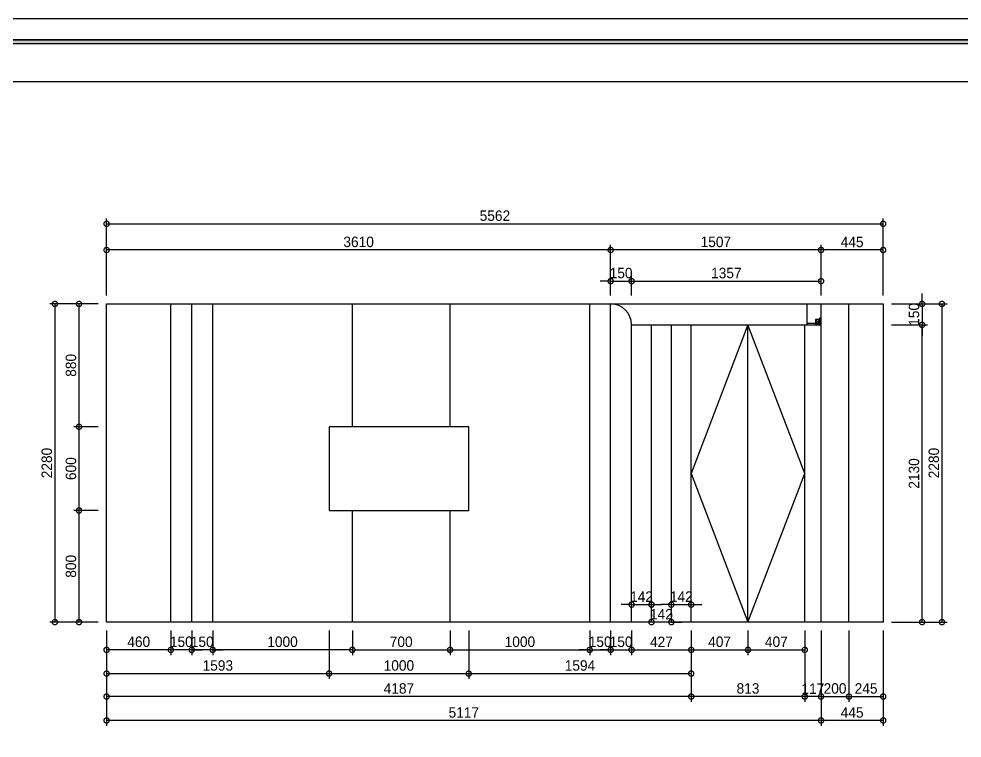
# Model space of a CAD drawing. Header units: millimetres. Extents: x 0 to 460316, y -63250 to 103204.
# Drawn here: x 207048 to 213804, y 34910 to 40064 of the extents above; entities that cross this region are included whole.
import ezdxf
from ezdxf.enums import TextEntityAlignment as Align

# ---------------------------------------------------------------- set-up
doc = ezdxf.new("R2010")
doc.units = ezdxf.units.MM
doc.header["$LTSCALE"] = 25
for name, color, linetype in [('06-FUR', 6, 'Continuous'), ('07-DIM WAL', 5, 'Continuous'), ('ac-wall-fin', 3, 'Continuous'), ('ac-window', 140, 'Continuous'), ('F-SYM', 7, 'Continuous'), ('FORM(YOURNAME)-11', 1, 'Continuous')]:
    doc.layers.add(name, color=color, linetype=linetype)
doc.styles.add('YOURNAME', font='HY울릉도M.TTF')
doc.styles.add('스타일1', font='HY울릉도M.TTF')
doc.dimstyles.new('30', dxfattribs={"dimscale": 30, "dimtxt": 2.5, "dimasz": 2.5, "dimexe": 1.25, "dimexo": 2, "dimtad": 1, "dimdec": 0, "dimtxsty": '스타일1', "dimblk": 'DOTSMALL', "dimcen": 2.5, "dimclrd": 1, "dimclre": 1, "dimclrt": 7, "dimadec": 0, "dimazin": 0, "dimtfac": 1, "dimtdec": 0, "dimtix": 1, "dimtmove": 0, "dimatfit": 3, "dimldrblk": 'DOTSMALL', "dimfxl": 1.25, "dimarcsym": 0})

# ---------------------------------------------------------------- blocks, each defined once
blk = doc.blocks.new('_DotSmall')
at = {"color": 0, "linetype": 'ByBlock', "const_width": 0.5}
blk.add_lwpolyline([(-0.0625, 0, 1), (0.0625, 0, 1)], format="xyb", close=True, dxfattribs=at)
blk = doc.blocks.new('*D502')
at = {"layer": '07-DIM WAL', "color": 1, "lineweight": -2}
for p, q in [((207616.4, 38021), (207268.7, 38021)), ((207306.2, 38021), (207306.2, 35741)), ((207616.4, 35741), (207268.7, 35741))]:
    blk.add_line(p, q, dxfattribs=at)
at = {"layer": 'Defpoints', "color": 0}
for p in [(207676.4, 38021), (207306.2, 35741), (207676.4, 35741)]:
    blk.add_point(p, dxfattribs=at)
at = {"layer": '07-DIM WAL', "color": 1, "lineweight": -2, "xscale": 75, "yscale": 75, "zscale": 75}
for p, rotation in [((207306.2, 38021), 90), ((207306.2, 35741), 270)]:
    blk.add_blockref('_DotSmall', p, dxfattribs=dict(at, rotation=rotation))
at = {"layer": '07-DIM WAL', "color": 7, "insert": (207248.4, 36881), "char_height": 75, "attachment_point": 5, "rotation": 90, "style": '스타일1'}
blk.add_mtext('2280', dxfattribs=at)
blk = doc.blocks.new('*D503')
at = {"layer": '07-DIM WAL', "color": 1, "lineweight": -2}
for p, q in [((207676.4, 38081), (207676.4, 38632.5)), ((207676.4, 38595), (213238.4, 38595)), ((213238.4, 38081), (213238.4, 38632.5))]:
    blk.add_line(p, q, dxfattribs=at)
at = {"layer": 'Defpoints', "color": 0}
for p in [(213238.4, 38595), (207676.4, 38021), (213238.4, 38021)]:
    blk.add_point(p, dxfattribs=at)
at = {"layer": '07-DIM WAL', "color": 1, "lineweight": -2, "xscale": 75, "yscale": 75, "zscale": 75, "rotation": 180}
blk.add_blockref('_DotSmall', (207676.4, 38595), dxfattribs=at)
at = {"layer": '07-DIM WAL', "color": 1, "lineweight": -2, "xscale": 75, "yscale": 75, "zscale": 75}
blk.add_blockref('_DotSmall', (213238.4, 38595), dxfattribs=at)
at = {"layer": '07-DIM WAL', "color": 7, "insert": (210457.4, 38652.8), "char_height": 75, "attachment_point": 5, "style": '스타일1'}
blk.add_mtext('5562', dxfattribs=at)
blk = doc.blocks.new('*D504')
at = {"layer": '07-DIM WAL', "color": 1, "lineweight": -2}
for p, q in [((212793.4, 38081), (212793.4, 38445)), ((213238.4, 38081), (213238.4, 38445)), ((213238.4, 38407.5), (212793.4, 38407.5))]:
    blk.add_line(p, q, dxfattribs=at)
at = {"layer": 'Defpoints', "color": 0}
for p in [(212793.4, 38407.5), (212793.4, 38021), (213238.4, 38021)]:
    blk.add_point(p, dxfattribs=at)
at = {"layer": '07-DIM WAL', "color": 1, "lineweight": -2, "xscale": 75, "yscale": 75, "zscale": 75, "rotation": 180}
blk.add_blockref('_DotSmall', (212793.4, 38407.5), dxfattribs=at)
at = {"layer": '07-DIM WAL', "color": 1, "lineweight": -2, "xscale": 75, "yscale": 75, "zscale": 75}
blk.add_blockref('_DotSmall', (213238.4, 38407.5), dxfattribs=at)
at = {"layer": '07-DIM WAL', "color": 7, "insert": (213015.9, 38464.5), "char_height": 75, "attachment_point": 5, "style": '스타일1'}
blk.add_mtext('445', dxfattribs=at)
blk = doc.blocks.new('*D505')
at = {"layer": '07-DIM WAL', "color": 1, "lineweight": -2}
for p, q in [((211286.4, 38081), (211286.4, 38445)), ((212793.4, 38081), (212793.4, 38445)), ((212793.4, 38407.5), (211286.4, 38407.5))]:
    blk.add_line(p, q, dxfattribs=at)
at = {"layer": 'Defpoints', "color": 0}
for p in [(211286.4, 38407.5), (211286.4, 38021), (212793.4, 38021)]:
    blk.add_point(p, dxfattribs=at)
at = {"layer": '07-DIM WAL', "color": 1, "lineweight": -2, "xscale": 75, "yscale": 75, "zscale": 75, "rotation": 180}
blk.add_blockref('_DotSmall', (211286.4, 38407.5), dxfattribs=at)
at = {"layer": '07-DIM WAL', "color": 1, "lineweight": -2, "xscale": 75, "yscale": 75, "zscale": 75}
blk.add_blockref('_DotSmall', (212793.4, 38407.5), dxfattribs=at)
at = {"layer": '07-DIM WAL', "color": 7, "insert": (212039.9, 38465.2), "char_height": 75, "attachment_point": 5, "style": '스타일1'}
blk.add_mtext('1507', dxfattribs=at)
blk = doc.blocks.new('*D506')
at = {"layer": '07-DIM WAL', "color": 1, "lineweight": -2}
for p, q in [((207676.4, 38081), (207676.4, 38445)), ((211286.4, 38081), (211286.4, 38445)), ((211286.4, 38407.5), (207676.4, 38407.5))]:
    blk.add_line(p, q, dxfattribs=at)
at = {"layer": 'Defpoints', "color": 0}
for p in [(207676.4, 38407.5), (207676.4, 38021), (211286.4, 38021)]:
    blk.add_point(p, dxfattribs=at)
at = {"layer": '07-DIM WAL', "color": 1, "lineweight": -2, "xscale": 75, "yscale": 75, "zscale": 75, "rotation": 180}
blk.add_blockref('_DotSmall', (207676.4, 38407.5), dxfattribs=at)
at = {"layer": '07-DIM WAL', "color": 1, "lineweight": -2, "xscale": 75, "yscale": 75, "zscale": 75}
blk.add_blockref('_DotSmall', (211286.4, 38407.5), dxfattribs=at)
at = {"layer": '07-DIM WAL', "color": 7, "insert": (209481.4, 38465.3), "char_height": 75, "attachment_point": 5, "style": '스타일1'}
blk.add_mtext('3610', dxfattribs=at)
blk = doc.blocks.new('*D507')
at = {"layer": '07-DIM WAL', "color": 1, "lineweight": -2}
for p, q in [((211286.4, 38184.1), (211211.4, 38184.1)), ((211286.4, 38081), (211286.4, 38221.6)), ((211286.4, 38184.1), (211436.4, 38184.1)), ((211436.4, 38081), (211436.4, 38221.6)), ((211436.4, 38184.1), (211511.4, 38184.1))]:
    blk.add_line(p, q, dxfattribs=at)
at = {"layer": 'Defpoints', "color": 0}
for p in [(211436.4, 38184.1), (211286.4, 38021), (211436.4, 38021)]:
    blk.add_point(p, dxfattribs=at)
at = {"layer": '07-DIM WAL', "color": 1, "lineweight": -2, "xscale": 75, "yscale": 75, "zscale": 75}
blk.add_blockref('_DotSmall', (211286.4, 38184.1), dxfattribs=at)
at = {"layer": '07-DIM WAL', "color": 1, "lineweight": -2, "xscale": 75, "yscale": 75, "zscale": 75, "rotation": 180}
blk.add_blockref('_DotSmall', (211436.4, 38184.1), dxfattribs=at)
at = {"layer": '07-DIM WAL', "color": 7, "insert": (211361.4, 38241.9), "char_height": 75, "attachment_point": 5, "style": '스타일1'}
blk.add_mtext('150', dxfattribs=at)
blk = doc.blocks.new('*D508')
at = {"layer": '07-DIM WAL', "color": 1, "lineweight": -2}
for p, q in [((211436.4, 38081), (211436.4, 38221.6)), ((211436.4, 38184.1), (212793.4, 38184.1)), ((212793.4, 38081), (212793.4, 38221.6))]:
    blk.add_line(p, q, dxfattribs=at)
at = {"layer": 'Defpoints', "color": 0}
for p in [(212793.4, 38184.1), (211436.4, 38021), (212793.4, 38021)]:
    blk.add_point(p, dxfattribs=at)
at = {"layer": '07-DIM WAL', "color": 1, "lineweight": -2, "xscale": 75, "yscale": 75, "zscale": 75, "rotation": 180}
blk.add_blockref('_DotSmall', (211436.4, 38184.1), dxfattribs=at)
at = {"layer": '07-DIM WAL', "color": 1, "lineweight": -2, "xscale": 75, "yscale": 75, "zscale": 75}
blk.add_blockref('_DotSmall', (212793.4, 38184.1), dxfattribs=at)
at = {"layer": '07-DIM WAL', "color": 7, "insert": (212114.9, 38241.9), "char_height": 75, "attachment_point": 5, "style": '스타일1'}
blk.add_mtext('1357', dxfattribs=at)
blk = doc.blocks.new('*D509')
at = {"layer": '07-DIM WAL', "color": 1, "lineweight": -2}
for p, q in [((213298.4, 38021), (213696.7, 38021)), ((213659.2, 38021), (213659.2, 35741)), ((213298.4, 35741), (213696.7, 35741))]:
    blk.add_line(p, q, dxfattribs=at)
at = {"layer": 'Defpoints', "color": 0}
for p in [(213238.4, 38021), (213238.4, 35741), (213659.2, 35741)]:
    blk.add_point(p, dxfattribs=at)
at = {"layer": '07-DIM WAL', "color": 1, "lineweight": -2, "xscale": 75, "yscale": 75, "zscale": 75}
for p, rotation in [((213659.2, 38021), 90), ((213659.2, 35741), 270)]:
    blk.add_blockref('_DotSmall', p, dxfattribs=dict(at, rotation=rotation))
at = {"layer": '07-DIM WAL', "color": 7, "insert": (213601.4, 36881), "char_height": 75, "attachment_point": 5, "rotation": 90, "style": '스타일1'}
blk.add_mtext('2280', dxfattribs=at)
blk = doc.blocks.new('*D510')
at = {"layer": '07-DIM WAL', "color": 1, "lineweight": -2}
for p, q in [((213298.4, 37871), (213554.5, 37871)), ((213517, 35741), (213517, 37871)), ((213298.4, 35741), (213554.5, 35741))]:
    blk.add_line(p, q, dxfattribs=at)
at = {"layer": 'Defpoints', "color": 0}
for p in [(213238.4, 37871), (213517, 37871), (213238.4, 35741)]:
    blk.add_point(p, dxfattribs=at)
at = {"layer": '07-DIM WAL', "color": 1, "lineweight": -2, "xscale": 75, "yscale": 75, "zscale": 75}
for p, rotation in [((213517, 37871), 90), ((213517, 35741), 270)]:
    blk.add_blockref('_DotSmall', p, dxfattribs=dict(at, rotation=rotation))
at = {"layer": '07-DIM WAL', "color": 7, "insert": (213459.3, 36806), "char_height": 75, "attachment_point": 5, "rotation": 90, "style": '스타일1'}
blk.add_mtext('2130', dxfattribs=at)
blk = doc.blocks.new('*D511')
at = {"layer": '07-DIM WAL', "color": 1, "lineweight": -2}
for p, q in [((213517, 38021), (213517, 38096)), ((213298.4, 38021), (213554.5, 38021)), ((213517, 38021), (213517, 37871)), ((213298.4, 37871), (213554.5, 37871)), ((213517, 37871), (213517, 37796))]:
    blk.add_line(p, q, dxfattribs=at)
at = {"layer": 'Defpoints', "color": 0}
for p in [(213238.4, 38021), (213238.4, 37871), (213517, 37871)]:
    blk.add_point(p, dxfattribs=at)
at = {"layer": '07-DIM WAL', "color": 1, "lineweight": -2, "xscale": 75, "yscale": 75, "zscale": 75}
for p, rotation in [((213517, 38021), 270), ((213517, 37871), 90)]:
    blk.add_blockref('_DotSmall', p, dxfattribs=dict(at, rotation=rotation))
at = {"layer": '07-DIM WAL', "color": 7, "insert": (213459.3, 37946), "char_height": 75, "attachment_point": 5, "rotation": 90, "style": '스타일1'}
blk.add_mtext('150', dxfattribs=at)
blk = doc.blocks.new('*D512')
at = {"layer": '07-DIM WAL', "color": 1, "lineweight": -2}
for p, q in [((212793.4, 35681), (212793.4, 35170.1)), ((212993.4, 35681), (212993.4, 35170.1)), ((212793.4, 35207.6), (212718.4, 35207.6)), ((212793.4, 35207.6), (212993.4, 35207.6)), ((212993.4, 35207.6), (213068.4, 35207.6))]:
    blk.add_line(p, q, dxfattribs=at)
at = {"layer": 'Defpoints', "color": 0}
for p in [(212793.4, 35741), (212993.4, 35741), (212993.4, 35207.6)]:
    blk.add_point(p, dxfattribs=at)
at = {"layer": '07-DIM WAL', "color": 1, "lineweight": -2, "xscale": 75, "yscale": 75, "zscale": 75}
blk.add_blockref('_DotSmall', (212793.4, 35207.6), dxfattribs=at)
at = {"layer": '07-DIM WAL', "color": 1, "lineweight": -2, "xscale": 75, "yscale": 75, "zscale": 75, "rotation": 180}
blk.add_blockref('_DotSmall', (212993.4, 35207.6), dxfattribs=at)
at = {"layer": '07-DIM WAL', "color": 7, "insert": (212893.4, 35265.4), "char_height": 75, "attachment_point": 5, "style": '스타일1'}
blk.add_mtext('200', dxfattribs=at)
blk = doc.blocks.new('*D513')
at = {"layer": '07-DIM WAL', "color": 1, "lineweight": -2}
for p, q in [((212993.4, 35681), (212993.4, 35170.1)), ((213238.4, 35681), (213238.4, 35170.1)), ((212993.4, 35207.6), (213238.4, 35207.6))]:
    blk.add_line(p, q, dxfattribs=at)
at = {"layer": 'Defpoints', "color": 0}
for p in [(212993.4, 35741), (213238.4, 35741), (213238.4, 35207.6)]:
    blk.add_point(p, dxfattribs=at)
at = {"layer": '07-DIM WAL', "color": 1, "lineweight": -2, "xscale": 75, "yscale": 75, "zscale": 75, "rotation": 180}
blk.add_blockref('_DotSmall', (212993.4, 35207.6), dxfattribs=at)
at = {"layer": '07-DIM WAL', "color": 1, "lineweight": -2, "xscale": 75, "yscale": 75, "zscale": 75}
blk.add_blockref('_DotSmall', (213238.4, 35207.6), dxfattribs=at)
at = {"layer": '07-DIM WAL', "color": 7, "insert": (213115.9, 35265.3), "char_height": 75, "attachment_point": 5, "style": '스타일1'}
blk.add_mtext('245', dxfattribs=at)
blk = doc.blocks.new('*D514')
at = {"layer": '07-DIM WAL', "color": 1, "lineweight": -2}
for p, q in [((212793.4, 35681), (212793.4, 34998.8)), ((213238.4, 35681), (213238.4, 34998.8)), ((213238.4, 35036.3), (212793.4, 35036.3))]:
    blk.add_line(p, q, dxfattribs=at)
at = {"layer": 'Defpoints', "color": 0}
for p in [(212793.4, 35741), (213238.4, 35741), (212793.4, 35036.3)]:
    blk.add_point(p, dxfattribs=at)
at = {"layer": '07-DIM WAL', "color": 1, "lineweight": -2, "xscale": 75, "yscale": 75, "zscale": 75, "rotation": 180}
blk.add_blockref('_DotSmall', (212793.4, 35036.3), dxfattribs=at)
at = {"layer": '07-DIM WAL', "color": 1, "lineweight": -2, "xscale": 75, "yscale": 75, "zscale": 75}
blk.add_blockref('_DotSmall', (213238.4, 35036.3), dxfattribs=at)
at = {"layer": '07-DIM WAL', "color": 7, "insert": (213015.9, 35093.3), "char_height": 75, "attachment_point": 5, "style": '스타일1'}
blk.add_mtext('445', dxfattribs=at)
blk = doc.blocks.new('*D515')
at = {"layer": '07-DIM WAL', "color": 1, "lineweight": -2}
for p, q in [((207676.4, 35681), (207676.4, 34998.8)), ((212793.4, 35681), (212793.4, 34998.8)), ((212793.4, 35036.3), (207676.4, 35036.3))]:
    blk.add_line(p, q, dxfattribs=at)
at = {"layer": 'Defpoints', "color": 0}
for p in [(207676.4, 35741), (212793.4, 35741), (207676.4, 35036.3)]:
    blk.add_point(p, dxfattribs=at)
at = {"layer": '07-DIM WAL', "color": 1, "lineweight": -2, "xscale": 75, "yscale": 75, "zscale": 75, "rotation": 180}
blk.add_blockref('_DotSmall', (207676.4, 35036.3), dxfattribs=at)
at = {"layer": '07-DIM WAL', "color": 1, "lineweight": -2, "xscale": 75, "yscale": 75, "zscale": 75}
blk.add_blockref('_DotSmall', (212793.4, 35036.3), dxfattribs=at)
at = {"layer": '07-DIM WAL', "color": 7, "insert": (210234.9, 35093.3), "char_height": 75, "attachment_point": 5, "style": '스타일1'}
blk.add_mtext('5117', dxfattribs=at)
blk = doc.blocks.new('*D516')
at = {"layer": '07-DIM WAL', "color": 1, "lineweight": -2}
for p, q in [((212676.5, 35681), (212676.5, 35170.1)), ((212793.4, 35681), (212793.4, 35170.1)), ((212676.5, 35207.6), (212601.5, 35207.6)), ((212793.4, 35207.6), (212676.5, 35207.6)), ((212793.4, 35207.6), (212868.4, 35207.6))]:
    blk.add_line(p, q, dxfattribs=at)
at = {"layer": 'Defpoints', "color": 0}
for p in [(212676.5, 35741), (212793.4, 35741), (212676.5, 35207.6)]:
    blk.add_point(p, dxfattribs=at)
at = {"layer": '07-DIM WAL', "color": 1, "lineweight": -2, "xscale": 75, "yscale": 75, "zscale": 75}
blk.add_blockref('_DotSmall', (212676.5, 35207.6), dxfattribs=at)
at = {"layer": '07-DIM WAL', "color": 1, "lineweight": -2, "xscale": 75, "yscale": 75, "zscale": 75, "rotation": 180}
blk.add_blockref('_DotSmall', (212793.4, 35207.6), dxfattribs=at)
at = {"layer": '07-DIM WAL', "color": 7, "insert": (212735, 35264), "char_height": 75, "attachment_point": 5, "style": '스타일1'}
blk.add_mtext('117', dxfattribs=at)
blk = doc.blocks.new('*D517')
at = {"layer": '07-DIM WAL', "color": 1, "lineweight": -2}
for p, q in [((211863.4, 35681), (211863.4, 35170.1)), ((212676.5, 35681), (212676.5, 35170.1)), ((212676.5, 35207.6), (211863.4, 35207.6))]:
    blk.add_line(p, q, dxfattribs=at)
at = {"layer": 'Defpoints', "color": 0}
for p in [(211863.4, 35741), (212676.5, 35741), (211863.4, 35207.6)]:
    blk.add_point(p, dxfattribs=at)
at = {"layer": '07-DIM WAL', "color": 1, "lineweight": -2, "xscale": 75, "yscale": 75, "zscale": 75, "rotation": 180}
blk.add_blockref('_DotSmall', (211863.4, 35207.6), dxfattribs=at)
at = {"layer": '07-DIM WAL', "color": 1, "lineweight": -2, "xscale": 75, "yscale": 75, "zscale": 75}
blk.add_blockref('_DotSmall', (212676.5, 35207.6), dxfattribs=at)
at = {"layer": '07-DIM WAL', "color": 7, "insert": (212270, 35265.4), "char_height": 75, "attachment_point": 5, "style": '스타일1'}
blk.add_mtext('813', dxfattribs=at)
blk = doc.blocks.new('*D518')
at = {"layer": '07-DIM WAL', "color": 1, "lineweight": -2}
for p, q in [((211863.4, 35681), (211863.4, 35504.7)), ((212270, 35681), (212270, 35504.7)), ((211863.4, 35542.2), (212270, 35542.2))]:
    blk.add_line(p, q, dxfattribs=at)
at = {"layer": 'Defpoints', "color": 0}
for p in [(211863.4, 35741), (212270, 35741), (212270, 35542.2)]:
    blk.add_point(p, dxfattribs=at)
at = {"layer": '07-DIM WAL', "color": 1, "lineweight": -2, "xscale": 75, "yscale": 75, "zscale": 75, "rotation": 180}
blk.add_blockref('_DotSmall', (211863.4, 35542.2), dxfattribs=at)
at = {"layer": '07-DIM WAL', "color": 1, "lineweight": -2, "xscale": 75, "yscale": 75, "zscale": 75}
blk.add_blockref('_DotSmall', (212270, 35542.2), dxfattribs=at)
at = {"layer": '07-DIM WAL', "color": 7, "insert": (212066.7, 35599.9), "char_height": 75, "attachment_point": 5, "style": '스타일1'}
blk.add_mtext('407', dxfattribs=at)
blk = doc.blocks.new('*D519')
at = {"layer": '07-DIM WAL', "color": 1, "lineweight": -2}
for p, q in [((212270, 35681), (212270, 35504.7)), ((212676.5, 35681), (212676.5, 35504.7)), ((212270, 35542.2), (212676.5, 35542.2))]:
    blk.add_line(p, q, dxfattribs=at)
at = {"layer": 'Defpoints', "color": 0}
for p in [(212270, 35741), (212676.5, 35741), (212676.5, 35542.2)]:
    blk.add_point(p, dxfattribs=at)
at = {"layer": '07-DIM WAL', "color": 1, "lineweight": -2, "xscale": 75, "yscale": 75, "zscale": 75, "rotation": 180}
blk.add_blockref('_DotSmall', (212270, 35542.2), dxfattribs=at)
at = {"layer": '07-DIM WAL', "color": 1, "lineweight": -2, "xscale": 75, "yscale": 75, "zscale": 75}
blk.add_blockref('_DotSmall', (212676.5, 35542.2), dxfattribs=at)
at = {"layer": '07-DIM WAL', "color": 7, "insert": (212473.2, 35599.9), "char_height": 75, "attachment_point": 5, "style": '스타일1'}
blk.add_mtext('407', dxfattribs=at)
blk = doc.blocks.new('*D520')
at = {"layer": '07-DIM WAL', "color": 1, "lineweight": -2}
for p, q in [((207676.4, 35681), (207676.4, 35170.1)), ((211863.4, 35681), (211863.4, 35170.1)), ((211863.4, 35207.6), (207676.4, 35207.6))]:
    blk.add_line(p, q, dxfattribs=at)
at = {"layer": 'Defpoints', "color": 0}
for p in [(207676.4, 35741), (211863.4, 35741), (207676.4, 35207.6)]:
    blk.add_point(p, dxfattribs=at)
at = {"layer": '07-DIM WAL', "color": 1, "lineweight": -2, "xscale": 75, "yscale": 75, "zscale": 75, "rotation": 180}
blk.add_blockref('_DotSmall', (207676.4, 35207.6), dxfattribs=at)
at = {"layer": '07-DIM WAL', "color": 1, "lineweight": -2, "xscale": 75, "yscale": 75, "zscale": 75}
blk.add_blockref('_DotSmall', (211863.4, 35207.6), dxfattribs=at)
at = {"layer": '07-DIM WAL', "color": 7, "insert": (209769.9, 35265.4), "char_height": 75, "attachment_point": 5, "style": '스타일1'}
blk.add_mtext('4187', dxfattribs=at)
blk = doc.blocks.new('*D521')
at = {"layer": '07-DIM WAL', "color": 1, "lineweight": -2}
for p, q in [((207676.4, 35681), (207676.4, 35334.8)), ((209269.8, 35681), (209269.8, 35334.8)), ((207676.4, 35372.3), (209269.8, 35372.3))]:
    blk.add_line(p, q, dxfattribs=at)
at = {"layer": 'Defpoints', "color": 0}
for p in [(207676.4, 35741), (209269.8, 35741), (209269.8, 35372.3)]:
    blk.add_point(p, dxfattribs=at)
at = {"layer": '07-DIM WAL', "color": 1, "lineweight": -2, "xscale": 75, "yscale": 75, "zscale": 75, "rotation": 180}
blk.add_blockref('_DotSmall', (207676.4, 35372.3), dxfattribs=at)
at = {"layer": '07-DIM WAL', "color": 1, "lineweight": -2, "xscale": 75, "yscale": 75, "zscale": 75}
blk.add_blockref('_DotSmall', (209269.8, 35372.3), dxfattribs=at)
at = {"layer": '07-DIM WAL', "color": 7, "insert": (208473.1, 35430.1), "char_height": 75, "attachment_point": 5, "style": '스타일1'}
blk.add_mtext('1593', dxfattribs=at)
blk = doc.blocks.new('*D522')
at = {"layer": '07-DIM WAL', "color": 1, "lineweight": -2}
for p, q in [((209269.8, 35681), (209269.8, 35334.8)), ((210269.8, 35681), (210269.8, 35334.8)), ((209269.8, 35372.3), (210269.8, 35372.3))]:
    blk.add_line(p, q, dxfattribs=at)
at = {"layer": 'Defpoints', "color": 0}
for p in [(209269.8, 35741), (210269.8, 35741), (210269.8, 35372.3)]:
    blk.add_point(p, dxfattribs=at)
at = {"layer": '07-DIM WAL', "color": 1, "lineweight": -2, "xscale": 75, "yscale": 75, "zscale": 75, "rotation": 180}
blk.add_blockref('_DotSmall', (209269.8, 35372.3), dxfattribs=at)
at = {"layer": '07-DIM WAL', "color": 1, "lineweight": -2, "xscale": 75, "yscale": 75, "zscale": 75}
blk.add_blockref('_DotSmall', (210269.8, 35372.3), dxfattribs=at)
at = {"layer": '07-DIM WAL', "color": 7, "insert": (209769.8, 35430), "char_height": 75, "attachment_point": 5, "style": '스타일1'}
blk.add_mtext('1000', dxfattribs=at)
blk = doc.blocks.new('*D523')
at = {"layer": '07-DIM WAL', "color": 1, "lineweight": -2}
for p, q in [((210269.8, 35681), (210269.8, 35334.8)), ((211863.4, 35681), (211863.4, 35334.8)), ((210269.8, 35372.3), (211863.4, 35372.3))]:
    blk.add_line(p, q, dxfattribs=at)
at = {"layer": 'Defpoints', "color": 0}
for p in [(210269.8, 35741), (211863.4, 35741), (211863.4, 35372.3)]:
    blk.add_point(p, dxfattribs=at)
at = {"layer": '07-DIM WAL', "color": 1, "lineweight": -2, "xscale": 75, "yscale": 75, "zscale": 75, "rotation": 180}
blk.add_blockref('_DotSmall', (210269.8, 35372.3), dxfattribs=at)
at = {"layer": '07-DIM WAL', "color": 1, "lineweight": -2, "xscale": 75, "yscale": 75, "zscale": 75}
blk.add_blockref('_DotSmall', (211863.4, 35372.3), dxfattribs=at)
at = {"layer": '07-DIM WAL', "color": 7, "insert": (211066.6, 35430), "char_height": 75, "attachment_point": 5, "style": '스타일1'}
blk.add_mtext('1594', dxfattribs=at)
blk = doc.blocks.new('*D524')
at = {"layer": '07-DIM WAL', "color": 1, "lineweight": -2}
for p, q in [((209436.4, 35681), (209436.4, 35504.7)), ((210136.4, 35681), (210136.4, 35504.7)), ((209436.4, 35542.2), (210136.4, 35542.2))]:
    blk.add_line(p, q, dxfattribs=at)
at = {"layer": 'Defpoints', "color": 0}
for p in [(209436.4, 35741), (210136.4, 35741), (210136.4, 35542.2)]:
    blk.add_point(p, dxfattribs=at)
at = {"layer": '07-DIM WAL', "color": 1, "lineweight": -2, "xscale": 75, "yscale": 75, "zscale": 75, "rotation": 180}
blk.add_blockref('_DotSmall', (209436.4, 35542.2), dxfattribs=at)
at = {"layer": '07-DIM WAL', "color": 1, "lineweight": -2, "xscale": 75, "yscale": 75, "zscale": 75}
blk.add_blockref('_DotSmall', (210136.4, 35542.2), dxfattribs=at)
at = {"layer": '07-DIM WAL', "color": 7, "insert": (209786.4, 35599.9), "char_height": 75, "attachment_point": 5, "style": '스타일1'}
blk.add_mtext('700', dxfattribs=at)
blk = doc.blocks.new('*D525')
at = {"layer": '07-DIM WAL', "color": 1, "lineweight": -2}
for p, q in [((210136.4, 35681), (210136.4, 35504.7)), ((211136.4, 35681), (211136.4, 35504.7)), ((210136.4, 35542.2), (211136.4, 35542.2))]:
    blk.add_line(p, q, dxfattribs=at)
at = {"layer": 'Defpoints', "color": 0}
for p in [(210136.4, 35741), (211136.4, 35741), (211136.4, 35542.2)]:
    blk.add_point(p, dxfattribs=at)
at = {"layer": '07-DIM WAL', "color": 1, "lineweight": -2, "xscale": 75, "yscale": 75, "zscale": 75, "rotation": 180}
blk.add_blockref('_DotSmall', (210136.4, 35542.2), dxfattribs=at)
at = {"layer": '07-DIM WAL', "color": 1, "lineweight": -2, "xscale": 75, "yscale": 75, "zscale": 75}
blk.add_blockref('_DotSmall', (211136.4, 35542.2), dxfattribs=at)
at = {"layer": '07-DIM WAL', "color": 7, "insert": (210636.4, 35599.9), "char_height": 75, "attachment_point": 5, "style": '스타일1'}
blk.add_mtext('1000', dxfattribs=at)
blk = doc.blocks.new('*D526')
at = {"layer": '07-DIM WAL', "color": 1, "lineweight": -2}
for p, q in [((211136.4, 35681), (211136.4, 35504.7)), ((211286.4, 35681), (211286.4, 35504.7)), ((211136.4, 35542.2), (211061.4, 35542.2)), ((211136.4, 35542.2), (211286.4, 35542.2)), ((211286.4, 35542.2), (211361.4, 35542.2))]:
    blk.add_line(p, q, dxfattribs=at)
at = {"layer": 'Defpoints', "color": 0}
for p in [(211136.4, 35741), (211286.4, 35741), (211286.4, 35542.2)]:
    blk.add_point(p, dxfattribs=at)
at = {"layer": '07-DIM WAL', "color": 1, "lineweight": -2, "xscale": 75, "yscale": 75, "zscale": 75}
blk.add_blockref('_DotSmall', (211136.4, 35542.2), dxfattribs=at)
at = {"layer": '07-DIM WAL', "color": 1, "lineweight": -2, "xscale": 75, "yscale": 75, "zscale": 75, "rotation": 180}
blk.add_blockref('_DotSmall', (211286.4, 35542.2), dxfattribs=at)
at = {"layer": '07-DIM WAL', "color": 7, "insert": (211211.4, 35599.9), "char_height": 75, "attachment_point": 5, "style": '스타일1'}
blk.add_mtext('150', dxfattribs=at)
blk = doc.blocks.new('*D527')
at = {"layer": '07-DIM WAL', "color": 1, "lineweight": -2}
for p, q in [((211286.4, 35681), (211286.4, 35504.7)), ((211436.4, 35681), (211436.4, 35504.7)), ((211286.4, 35542.2), (211211.4, 35542.2)), ((211286.4, 35542.2), (211436.4, 35542.2)), ((211436.4, 35542.2), (211511.4, 35542.2))]:
    blk.add_line(p, q, dxfattribs=at)
at = {"layer": 'Defpoints', "color": 0}
for p in [(211286.4, 35741), (211436.4, 35741), (211436.4, 35542.2)]:
    blk.add_point(p, dxfattribs=at)
at = {"layer": '07-DIM WAL', "color": 1, "lineweight": -2, "xscale": 75, "yscale": 75, "zscale": 75}
blk.add_blockref('_DotSmall', (211286.4, 35542.2), dxfattribs=at)
at = {"layer": '07-DIM WAL', "color": 1, "lineweight": -2, "xscale": 75, "yscale": 75, "zscale": 75, "rotation": 180}
blk.add_blockref('_DotSmall', (211436.4, 35542.2), dxfattribs=at)
at = {"layer": '07-DIM WAL', "color": 7, "insert": (211361.4, 35599.9), "char_height": 75, "attachment_point": 5, "style": '스타일1'}
blk.add_mtext('150', dxfattribs=at)
blk = doc.blocks.new('*D528')
at = {"layer": '07-DIM WAL', "color": 1, "lineweight": -2}
for p, q in [((211436.4, 35681), (211436.4, 35504.7)), ((211863.4, 35681), (211863.4, 35504.7)), ((211436.4, 35542.2), (211863.4, 35542.2))]:
    blk.add_line(p, q, dxfattribs=at)
at = {"layer": 'Defpoints', "color": 0}
for p in [(211436.4, 35741), (211863.4, 35741), (211863.4, 35542.2)]:
    blk.add_point(p, dxfattribs=at)
at = {"layer": '07-DIM WAL', "color": 1, "lineweight": -2, "xscale": 75, "yscale": 75, "zscale": 75, "rotation": 180}
blk.add_blockref('_DotSmall', (211436.4, 35542.2), dxfattribs=at)
at = {"layer": '07-DIM WAL', "color": 1, "lineweight": -2, "xscale": 75, "yscale": 75, "zscale": 75}
blk.add_blockref('_DotSmall', (211863.4, 35542.2), dxfattribs=at)
at = {"layer": '07-DIM WAL', "color": 7, "insert": (211649.9, 35599.2), "char_height": 75, "attachment_point": 5, "style": '스타일1'}
blk.add_mtext('427', dxfattribs=at)
blk = doc.blocks.new('*D529')
at = {"layer": '07-DIM WAL', "color": 1, "lineweight": -2}
for p, q in [((208436.4, 35681), (208436.4, 35504.7)), ((209436.4, 35681), (209436.4, 35504.7)), ((209436.4, 35542.2), (208436.4, 35542.2))]:
    blk.add_line(p, q, dxfattribs=at)
at = {"layer": 'Defpoints', "color": 0}
for p in [(208436.4, 35741), (209436.4, 35741), (208436.4, 35542.2)]:
    blk.add_point(p, dxfattribs=at)
at = {"layer": '07-DIM WAL', "color": 1, "lineweight": -2, "xscale": 75, "yscale": 75, "zscale": 75, "rotation": 180}
blk.add_blockref('_DotSmall', (208436.4, 35542.2), dxfattribs=at)
at = {"layer": '07-DIM WAL', "color": 1, "lineweight": -2, "xscale": 75, "yscale": 75, "zscale": 75}
blk.add_blockref('_DotSmall', (209436.4, 35542.2), dxfattribs=at)
at = {"layer": '07-DIM WAL', "color": 7, "insert": (208936.4, 35599.9), "char_height": 75, "attachment_point": 5, "style": '스타일1'}
blk.add_mtext('1000', dxfattribs=at)
blk = doc.blocks.new('*D530')
at = {"layer": '07-DIM WAL', "color": 1, "lineweight": -2}
for p, q in [((208286.4, 35681), (208286.4, 35504.7)), ((208436.4, 35681), (208436.4, 35504.7)), ((208286.4, 35542.2), (208211.4, 35542.2)), ((208436.4, 35542.2), (208286.4, 35542.2)), ((208436.4, 35542.2), (208511.4, 35542.2))]:
    blk.add_line(p, q, dxfattribs=at)
at = {"layer": 'Defpoints', "color": 0}
for p in [(208286.4, 35741), (208436.4, 35741), (208286.4, 35542.2)]:
    blk.add_point(p, dxfattribs=at)
at = {"layer": '07-DIM WAL', "color": 1, "lineweight": -2, "xscale": 75, "yscale": 75, "zscale": 75}
blk.add_blockref('_DotSmall', (208286.4, 35542.2), dxfattribs=at)
at = {"layer": '07-DIM WAL', "color": 1, "lineweight": -2, "xscale": 75, "yscale": 75, "zscale": 75, "rotation": 180}
blk.add_blockref('_DotSmall', (208436.4, 35542.2), dxfattribs=at)
at = {"layer": '07-DIM WAL', "color": 7, "insert": (208361.4, 35599.9), "char_height": 75, "attachment_point": 5, "style": '스타일1'}
blk.add_mtext('150', dxfattribs=at)
blk = doc.blocks.new('*D531')
at = {"layer": '07-DIM WAL', "color": 1, "lineweight": -2}
for p, q in [((208136.4, 35681), (208136.4, 35504.7)), ((208286.4, 35681), (208286.4, 35504.7)), ((208136.4, 35542.2), (208061.4, 35542.2)), ((208286.4, 35542.2), (208136.4, 35542.2)), ((208286.4, 35542.2), (208361.4, 35542.2))]:
    blk.add_line(p, q, dxfattribs=at)
at = {"layer": 'Defpoints', "color": 0}
for p in [(208136.4, 35741), (208286.4, 35741), (208136.4, 35542.2)]:
    blk.add_point(p, dxfattribs=at)
at = {"layer": '07-DIM WAL', "color": 1, "lineweight": -2, "xscale": 75, "yscale": 75, "zscale": 75}
blk.add_blockref('_DotSmall', (208136.4, 35542.2), dxfattribs=at)
at = {"layer": '07-DIM WAL', "color": 1, "lineweight": -2, "xscale": 75, "yscale": 75, "zscale": 75, "rotation": 180}
blk.add_blockref('_DotSmall', (208286.4, 35542.2), dxfattribs=at)
at = {"layer": '07-DIM WAL', "color": 7, "insert": (208211.4, 35599.9), "char_height": 75, "attachment_point": 5, "style": '스타일1'}
blk.add_mtext('150', dxfattribs=at)
blk = doc.blocks.new('*D532')
at = {"layer": '07-DIM WAL', "color": 1, "lineweight": -2}
for p, q in [((207676.4, 35681), (207676.4, 35504.7)), ((208136.4, 35681), (208136.4, 35504.7)), ((208136.4, 35542.2), (207676.4, 35542.2))]:
    blk.add_line(p, q, dxfattribs=at)
at = {"layer": 'Defpoints', "color": 0}
for p in [(207676.4, 35741), (208136.4, 35741), (207676.4, 35542.2)]:
    blk.add_point(p, dxfattribs=at)
at = {"layer": '07-DIM WAL', "color": 1, "lineweight": -2, "xscale": 75, "yscale": 75, "zscale": 75, "rotation": 180}
blk.add_blockref('_DotSmall', (207676.4, 35542.2), dxfattribs=at)
at = {"layer": '07-DIM WAL', "color": 1, "lineweight": -2, "xscale": 75, "yscale": 75, "zscale": 75}
blk.add_blockref('_DotSmall', (208136.4, 35542.2), dxfattribs=at)
at = {"layer": '07-DIM WAL', "color": 7, "insert": (207906.4, 35600), "char_height": 75, "attachment_point": 5, "style": '스타일1'}
blk.add_mtext('460', dxfattribs=at)
blk = doc.blocks.new('*D533')
at = {"layer": '07-DIM WAL', "color": 1, "lineweight": -2}
for p, q in [((207616.4, 36541), (207441.4, 36541)), ((207478.9, 35741), (207478.9, 36541)), ((207616.4, 35741), (207441.4, 35741))]:
    blk.add_line(p, q, dxfattribs=at)
at = {"layer": 'Defpoints', "color": 0}
for p in [(207478.9, 36541), (207676.4, 36541), (207676.4, 35741)]:
    blk.add_point(p, dxfattribs=at)
at = {"layer": '07-DIM WAL', "color": 1, "lineweight": -2, "xscale": 75, "yscale": 75, "zscale": 75}
for p, rotation in [((207478.9, 36541), 90), ((207478.9, 35741), 270)]:
    blk.add_blockref('_DotSmall', p, dxfattribs=dict(at, rotation=rotation))
at = {"layer": '07-DIM WAL', "color": 7, "insert": (207421.1, 36141), "char_height": 75, "attachment_point": 5, "rotation": 90, "style": '스타일1'}
blk.add_mtext('800', dxfattribs=at)
blk = doc.blocks.new('*D534')
at = {"layer": '07-DIM WAL', "color": 1, "lineweight": -2}
for p, q in [((207616.4, 37141), (207441.4, 37141)), ((207478.9, 36541), (207478.9, 37141)), ((207616.4, 36541), (207441.4, 36541))]:
    blk.add_line(p, q, dxfattribs=at)
at = {"layer": 'Defpoints', "color": 0}
for p in [(207478.9, 37141), (207676.4, 37141), (207676.4, 36541)]:
    blk.add_point(p, dxfattribs=at)
at = {"layer": '07-DIM WAL', "color": 1, "lineweight": -2, "xscale": 75, "yscale": 75, "zscale": 75}
for p, rotation in [((207478.9, 37141), 90), ((207478.9, 36541), 270)]:
    blk.add_blockref('_DotSmall', p, dxfattribs=dict(at, rotation=rotation))
at = {"layer": '07-DIM WAL', "color": 7, "insert": (207421.1, 36841), "char_height": 75, "attachment_point": 5, "rotation": 90, "style": '스타일1'}
blk.add_mtext('600', dxfattribs=at)
blk = doc.blocks.new('*D535')
at = {"layer": '07-DIM WAL', "color": 1, "lineweight": -2}
for p, q in [((207616.4, 38021), (207441.4, 38021)), ((207478.9, 37141), (207478.9, 38021)), ((207616.4, 37141), (207441.4, 37141))]:
    blk.add_line(p, q, dxfattribs=at)
at = {"layer": 'Defpoints', "color": 0}
for p in [(207478.9, 38021), (207676.4, 38021), (207676.4, 37141)]:
    blk.add_point(p, dxfattribs=at)
at = {"layer": '07-DIM WAL', "color": 1, "lineweight": -2, "xscale": 75, "yscale": 75, "zscale": 75}
for p, rotation in [((207478.9, 38021), 90), ((207478.9, 37141), 270)]:
    blk.add_blockref('_DotSmall', p, dxfattribs=dict(at, rotation=rotation))
at = {"layer": '07-DIM WAL', "color": 7, "insert": (207421.1, 37581), "char_height": 75, "attachment_point": 5, "rotation": 90, "style": '스타일1'}
blk.add_mtext('880', dxfattribs=at)
blk = doc.blocks.new('FORM-PLAN')
at = {"layer": 'FORM(YOURNAME)-11'}
h = blk.add_hatch(color=256, dxfattribs=at)
h.dxf.hatch_style = 1
h.paths.add_polyline_path([(-71444, 55115), (10556, 55115), (10556, 54915), (-71444, 54915)])
h.paths.add_polyline_path([(-71444, -2085), (10556, -2085), (10556, -2285), (-71444, -2285)])
at = {"layer": 'Defpoints', "color": 158}
for points in [[(-71444, -2285), (10556, -2285), (10556, 55115), (-71444, 55115)], [(-69444, 53115), (-64, 53115), (-64, 1215), (-69444, 1215)]]:
    blk.add_lwpolyline(points, close=True, dxfattribs=at)
at = {"layer": 'FORM(YOURNAME)-11', "color": 250}
blk.add_lwpolyline([(-72444, -3285), (11556, -3285), (11556, 56115), (-72444, 56115)], close=True, dxfattribs=at)
at = {"layer": 'FORM(YOURNAME)-11'}
blk.add_lwpolyline([(-71444, 55115), (10556, 55115), (10556, 54915), (-71444, 54915)], close=True, dxfattribs=at)
at = {"layer": 'FORM(YOURNAME)-11', "color": 3, "style": 'YOURNAME'}
for tag, height, p in [('1', 450, (9905, 18188)), ('2', 450, (9905, 17544)), ('3', 450, (9905, 16257)), ('4', 450, (9905, 14326)), ('5', 515, (9905, 12009)), ('6', 515, (9905, 9757)), ('7', 515, (9905, 7504)), ('8', 515, (9905, 5252)), ('9', 515, (9905, 2999)), ('10', 515, (5655, 811)), ('11', 515, (9905, 747)), ('12', 515, (5655, -1441)), ('13', 515, (9905, -1441))]:
    blk.add_attdef(tag, text='', height=height, dxfattribs=at).set_placement(p, align=Align.MIDDLE_RIGHT)
blk = doc.blocks.new('*D607')
at = {"layer": '07-DIM WAL', "color": 1, "lineweight": -2}
for p, q in [((211436.4, 35801), (211436.4, 35903.8)), ((211578.7, 35801), (211578.7, 35903.8)), ((211436.4, 35866.3), (211361.4, 35866.3)), ((211436.4, 35866.3), (211578.7, 35866.3)), ((211578.7, 35866.3), (211653.7, 35866.3))]:
    blk.add_line(p, q, dxfattribs=at)
at = {"layer": 'Defpoints', "color": 0}
for p in [(211578.7, 35866.3), (211436.4, 35741), (211578.7, 35741)]:
    blk.add_point(p, dxfattribs=at)
at = {"layer": '07-DIM WAL', "color": 1, "lineweight": -2, "xscale": 75, "yscale": 75, "zscale": 75}
blk.add_blockref('_DotSmall', (211436.4, 35866.3), dxfattribs=at)
at = {"layer": '07-DIM WAL', "color": 1, "lineweight": -2, "xscale": 75, "yscale": 75, "zscale": 75, "rotation": 180}
blk.add_blockref('_DotSmall', (211578.7, 35866.3), dxfattribs=at)
at = {"layer": '07-DIM WAL', "color": 7, "insert": (211507.6, 35923.4), "char_height": 75, "attachment_point": 5, "style": '스타일1'}
blk.add_mtext('142', dxfattribs=at)
blk = doc.blocks.new('*D608')
at = {"layer": '07-DIM WAL', "color": 1, "lineweight": -2}
for p, q in [((211721.1, 35801), (211721.1, 35903.8)), ((211863.4, 35801), (211863.4, 35903.8)), ((211721.1, 35866.3), (211646.1, 35866.3)), ((211721.1, 35866.3), (211863.4, 35866.3)), ((211863.4, 35866.3), (211938.4, 35866.3))]:
    blk.add_line(p, q, dxfattribs=at)
at = {"layer": 'Defpoints', "color": 0}
for p in [(211863.4, 35866.3), (211721.1, 35741), (211863.4, 35741)]:
    blk.add_point(p, dxfattribs=at)
at = {"layer": '07-DIM WAL', "color": 1, "lineweight": -2, "xscale": 75, "yscale": 75, "zscale": 75}
blk.add_blockref('_DotSmall', (211721.1, 35866.3), dxfattribs=at)
at = {"layer": '07-DIM WAL', "color": 1, "lineweight": -2, "xscale": 75, "yscale": 75, "zscale": 75, "rotation": 180}
blk.add_blockref('_DotSmall', (211863.4, 35866.3), dxfattribs=at)
at = {"layer": '07-DIM WAL', "color": 7, "insert": (211792.2, 35923.4), "char_height": 75, "attachment_point": 5, "style": '스타일1'}
blk.add_mtext('142', dxfattribs=at)
blk = doc.blocks.new('*D609')
at = {"layer": '07-DIM WAL', "color": 1, "lineweight": -2}
for p, q in [((211578.7, 35741), (211503.7, 35741)), ((211578.7, 35801), (211578.7, 35778.5)), ((211721.1, 35741), (211578.7, 35741)), ((211721.1, 35801), (211721.1, 35778.5)), ((211721.1, 35741), (211796.1, 35741))]:
    blk.add_line(p, q, dxfattribs=at)
at = {"layer": 'Defpoints', "color": 0}
for p in [(211578.7, 35741), (211578.7, 35741), (211721.1, 35741)]:
    blk.add_point(p, dxfattribs=at)
at = {"layer": '07-DIM WAL', "color": 1, "lineweight": -2, "xscale": 75, "yscale": 75, "zscale": 75}
blk.add_blockref('_DotSmall', (211578.7, 35741), dxfattribs=at)
at = {"layer": '07-DIM WAL', "color": 1, "lineweight": -2, "xscale": 75, "yscale": 75, "zscale": 75, "rotation": 180}
blk.add_blockref('_DotSmall', (211721.1, 35741), dxfattribs=at)
at = {"layer": '07-DIM WAL', "color": 7, "insert": (211649.9, 35798.1), "char_height": 75, "attachment_point": 5, "style": '스타일1'}
blk.add_mtext('142', dxfattribs=at)

msp = doc.modelspace()

# ---------------------------------------------------------------- linework, layer by layer
at = {"layer": '06-FUR'}
for p, q in [((208136.4, 35741.04), (208136.4, 38021.04)), ((208286.4, 35741.04), (208286.4, 38021.04)), ((208436.4, 35741.04), (208436.4, 38021.04)), ((209436.4, 37141.04), (209436.4, 38021.04)), ((210136.4, 37141.04), (210136.4, 38021.04)), ((211136.4, 35741.04), (211136.4, 38021.04)), ((211286.4, 35741.04), (211286.4, 38021.04)), ((212793.4, 35741.04), (212793.4, 38021.04)), ((211436.4, 35741.04), (211436.4, 37871.04)), ((211578.74, 35741.04), (211578.74, 37871.04)), ((211721.07, 35741.04), (211721.07, 37871.04)), ((211863.4, 35741.04), (211863.4, 37871.04)), ((212269.97, 35741.04), (212269.97, 37871.04)), ((212676.53, 35741.04), (212676.53, 37871.04)), ((209436.4, 35741.04), (209436.4, 36541.04)), ((210136.4, 35741.04), (210136.4, 36541.04))]:
    msp.add_line(p, q, dxfattribs=at)
at = {"layer": '06-FUR', "color": 1}
msp.add_lwpolyline([(212269.97, 35741.04), (212676.53, 36806.04), (212269.97, 37871.04), (211863.4, 36806.04), (212269.97, 35741.04)], dxfattribs=at)
at = {"layer": 'ac-wall-fin'}
for p, q in [((207676.4, 35741.04), (207676.4, 38021.04)), ((207676.4, 38021.04), (213238.4, 38021.04)), ((212693.4, 37871.04), (212693.4, 38021.04)), ((212754.4, 37910.04), (212784.4, 37880.04)), ((212784.4, 37910.04), (212754.4, 37880.04)), ((212784.4, 37921.04), (212793.4, 37921.04)), ((212784.4, 37871.04), (212784.4, 37921.04)), ((211436.4, 37871.04), (212793.4, 37871.04)), ((212784.4, 37880.04), (212693.4, 37880.04)), ((213238.4, 35741.04), (207676.4, 35741.04))]:
    msp.add_line(p, q, dxfattribs=at)
for points in [[(212754.4, 37880.04), (212784.4, 37880.04), (212784.4, 37910.04), (212754.4, 37910.04)], [(210269.82, 37141.04), (209269.82, 37141.04), (209269.82, 36541.04), (210269.82, 36541.04)]]:
    msp.add_lwpolyline(points, close=True, dxfattribs=at)
msp.add_arc((211286.4, 37871.04), 150, 0, 90, dxfattribs=at)
at = {"layer": 'ac-window'}
for p, q in [((212993.4, 35741.04), (212993.4, 38021.04)), ((213238.4, 38021.04), (213238.4, 35741.04))]:
    msp.add_line(p, q, dxfattribs=at)

# ---------------------------------------------------------------- block references
at = {"layer": 'F-SYM', "xscale": 0.15, "yscale": 0.15, "zscale": 0.15}
msp.add_blockref('FORM-PLAN', (215718.03, 31646.43), dxfattribs=at)

# ---------------------------------------------------------------- dimensions: what is measured, and where the dimension line sits
at = {"layer": '07-DIM WAL'}
for base, p1, p2, picture, middle in [((213238.4, 38595.03), (207676.4, 38021.04), (213238.4, 38021.04), '*D503', (210457.4, 38652.83)), ((207676.4, 38407.46), (211286.4, 38021.04), (207676.4, 38021.04), '*D506', (209481.4, 38465.26)), ((211286.4, 38407.46), (212793.4, 38021.04), (211286.4, 38021.04), '*D505', (212039.9, 38465.21)), ((212793.4, 38407.46), (213238.4, 38021.04), (212793.4, 38021.04), '*D504', (213015.9, 38464.46)), ((211436.4, 38184.12), (211286.4, 38021.04), (211436.4, 38021.04), '*D507', (211361.4, 38241.87)), ((212793.4, 38184.12), (211436.4, 38021.04), (212793.4, 38021.04), '*D508', (212114.9, 38241.87)), ((207676.4, 35036.34), (212793.4, 35741.04), (207676.4, 35741.04), '*D515', (210234.9, 35093.34)), ((207676.4, 35207.63), (211863.4, 35741.04), (207676.4, 35741.04), '*D520', (209769.9, 35265.38)), ((209269.82, 35372.28), (207676.4, 35741.04), (209269.82, 35741.04), '*D521', (208473.11, 35430.07)), ((208436.4, 35542.19), (209436.4, 35741.04), (208436.4, 35741.04), '*D529', (208936.4, 35599.93)), ((210269.82, 35372.28), (209269.82, 35741.04), (210269.82, 35741.04), '*D522', (209769.82, 35430.02)), ((210136.4, 35542.19), (209436.4, 35741.04), (210136.4, 35741.04), '*D524', (209786.4, 35599.93)), ((211136.4, 35542.19), (210136.4, 35741.04), (211136.4, 35741.04), '*D525', (210636.4, 35599.93)), ((211863.4, 35372.28), (210269.82, 35741.04), (211863.4, 35741.04), '*D523', (211066.61, 35429.97)), ((211863.4, 35207.63), (212676.53, 35741.04), (211863.4, 35741.04), '*D517', (212269.97, 35265.43)), ((212269.97, 35542.19), (211863.4, 35741.04), (212269.97, 35741.04), '*D518', (212066.69, 35599.93)), ((212676.53, 35542.19), (212269.97, 35741.04), (212676.53, 35741.04), '*D519', (212473.25, 35599.93)), ((212676.53, 35207.63), (212793.4, 35741.04), (212676.53, 35741.04), '*D516', (212734.97, 35263.98)), ((212993.4, 35207.63), (212793.4, 35741.04), (212993.4, 35741.04), '*D512', (212893.4, 35265.38)), ((212793.4, 35036.34), (213238.4, 35741.04), (212793.4, 35741.04), '*D514', (213015.9, 35093.34)), ((213238.4, 35207.63), (212993.4, 35741.04), (213238.4, 35741.04), '*D513', (213115.9, 35265.28))]:
    dim = msp.add_linear_dim(base=base, p1=p1, p2=p2, dimstyle='30', dxfattribs=at)
    dim.commit()
    dim.dimension.update_dxf_attribs({"geometry": picture, "text_midpoint": middle})
for base, p1, p2, picture, middle in [((207306.21, 35741.04), (207676.4, 38021.04), (207676.4, 35741.04), '*D502', (207248.41, 36881.04)), ((207478.87, 38021.04), (207676.4, 37141.04), (207676.4, 38021.04), '*D535', (207421.07, 37581.04)), ((213517.01, 37871.04), (213238.4, 38021.04), (213238.4, 37871.04), '*D511', (213459.26, 37946.04)), ((213659.15, 35741.04), (213238.4, 38021.04), (213238.4, 35741.04), '*D509', (213601.35, 36881.04)), ((213517.01, 37871.04), (213238.4, 35741.04), (213238.4, 37871.04), '*D510', (213459.26, 36806.04)), ((207478.87, 37141.04), (207676.4, 36541.04), (207676.4, 37141.04), '*D534', (207421.07, 36841.04)), ((207478.87, 36541.04), (207676.4, 35741.04), (207676.4, 36541.04), '*D533', (207421.07, 36141.04))]:
    dim = msp.add_linear_dim(base=base, p1=p1, p2=p2, angle=90, dimstyle='30', dxfattribs=at)
    dim.commit()
    dim.dimension.update_dxf_attribs({"geometry": picture, "text_midpoint": middle})
for base, p1, p2, override, picture, middle in [((211578.74, 35866.29), (211436.4, 35741.04), (211578.74, 35741.04), {"dimfxl": 5}, '*D607', (211507.57, 35923.39)), ((211863.4, 35866.29), (211721.07, 35741.04), (211863.4, 35741.04), {"dimfxl": 5}, '*D608', (211792.24, 35923.39)), ((211578.74, 35741.04), (211721.07, 35741.04), (211578.74, 35741.04), {"dimfxl": 5}, '*D609', (211649.9, 35798.14)), ((207676.4, 35542.19), (208136.4, 35741.04), (207676.4, 35741.04), {"dimtmove": 1}, '*D532', (207906.4, 35599.98)), ((208136.4, 35542.19), (208286.4, 35741.04), (208136.4, 35741.04), {"dimtmove": 1}, '*D531', (208211.4, 35599.93)), ((208286.4, 35542.19), (208436.4, 35741.04), (208286.4, 35741.04), {"dimtmove": 1}, '*D530', (208361.4, 35599.93)), ((211286.4, 35542.19), (211136.4, 35741.04), (211286.4, 35741.04), {"dimtmove": 1}, '*D526', (211211.4, 35599.93)), ((211436.4, 35542.19), (211286.4, 35741.04), (211436.4, 35741.04), {"dimtmove": 1}, '*D527', (211361.4, 35599.93)), ((211863.4, 35542.19), (211436.4, 35741.04), (211863.4, 35741.04), {"dimtmove": 1}, '*D528', (211649.9, 35599.24))]:
    dim = msp.add_linear_dim(base=base, p1=p1, p2=p2, dimstyle='30', override=override, dxfattribs=at)
    dim.commit()
    dim.dimension.update_dxf_attribs({"geometry": picture, "text_midpoint": middle})

doc.saveas('drawing.dxf')
